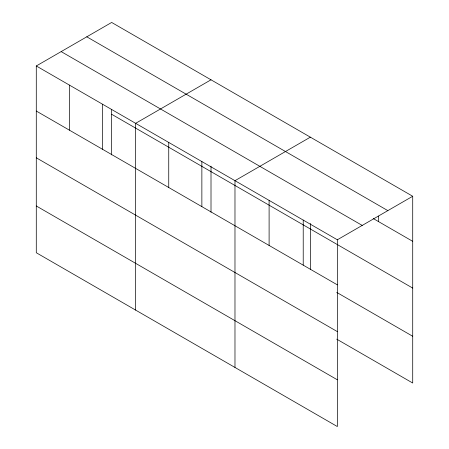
<?xml version="1.0" encoding="UTF-8"?>
<svg xmlns="http://www.w3.org/2000/svg" width="449" height="449" viewBox="0 0 449 449"><rect width="100%" height="100%" fill="white"/><g stroke="black" fill="none" stroke-linecap="round" stroke-linejoin="round"><path stroke-width="0.67" d="M36.285 65.969L337.339 239.783L337.339 426.55L36.285 252.736L36.285 65.969L111.661 22.45L412.715 196.264L412.715 383.031L336.694 339.141M211.008 79.81L135.632 123.329L135.632 310.096M310.36 137.169L234.979 180.683L234.979 367.456M337.339 239.783L412.715 196.264M86.786 36.812L387.841 210.626M373.209 218.523L412.715 241.332M61.159 51.607L362.214 225.42M111.661 114.276L412.715 288.09M36.285 111.038L337.339 284.851M336.694 292.378L412.715 336.267M36.285 157.795L337.339 331.609M36.285 205.973L337.339 379.787M378.597 216.087L378.597 221.632M310.36 223.495L310.36 269.602M303.221 220.083L303.221 265.151M269.103 200.383L269.103 245.451M211.008 166.136L211.008 212.242M201.865 161.567L201.865 206.635M168.745 142.445L168.745 187.514M111.661 109.466L111.661 154.888M102.518 104.207L102.518 149.276M69.399 85.085L69.399 130.154"/></g></svg>
